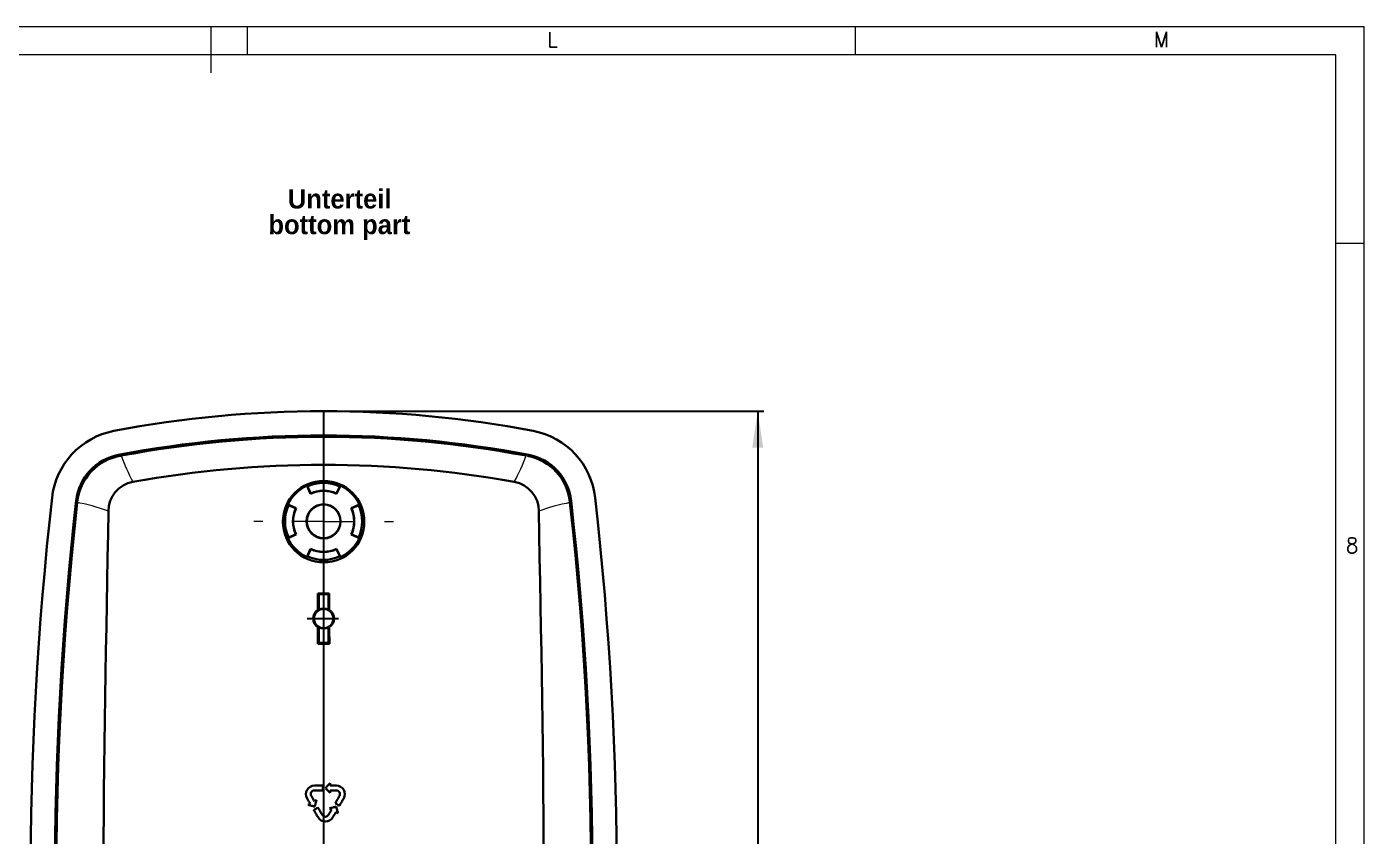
# Model space of a CAD drawing. Header units: millimetres. Extents: x 0 to 1188, y 0 to 841.
# Drawn here: x 968.5 to 1188.5, y 707.4 to 840.6 of the extents above; entities that cross this region are included whole.
import ezdxf

# ---------------------------------------------------------------- set-up
doc = ezdxf.new("R2010")
doc.units = ezdxf.units.MM
doc.linetypes.add('SLD-Durchgehend', pattern=[0])
doc.styles.add('SLDTEXTSTYLE0', font='arialbd.ttf', dxfattribs={"width": 0.948})
doc.styles.add('SLDTEXTSTYLE2', font='simplex_.ttf', dxfattribs={"width": 0.95})
doc.styles.add('SLDTEXTSTYLE3', font='ARIALN.TTF', dxfattribs={"width": 0.87})
doc.dimstyles.new('SLDDIMSTYLE0', dxfattribs={"dimtxt": 3.5, "dimasz": 6, "dimexe": 0, "dimexo": 0.0625, "dimgap": 0.875, "dimtad": 1, "dimlfac": 0.5, "dimrnd": 1e-09, "dimzin": 12, "dimdsep": 46, "dimtxsty": 'SLDTEXTSTYLE3', "dimsah": 1, "dimcen": 0.09, "dimadec": 0, "dimazin": 3, "dimtfac": 1, "dimtofl": 0, "dimtmove": 0, "dimatfit": 3, "dimfxl": 0, "dimfrac": 2, "dimtolj": 1, "dimtzin": 12, "dimarcsym": 0})

# ---------------------------------------------------------------- blocks, each defined once
blk = doc.blocks.new('_D_6')
for p, q in [((1018.32, 777.36), (1089.73, 777.36)), ((1088.73, 777.36), (1088.73, 621.09)), ((1018.32, 621.09), (1089.73, 621.09))]:
    blk.add_line(p, q)
for points in [[(1088.73, 777.36), (1087.83, 771.36), (1089.63, 771.36)], [(1088.73, 621.09), (1089.63, 627.09), (1087.83, 627.09)]]:
    blk.add_solid(points)
at = {"insert": (1084.22, 695.23), "char_height": 3.5, "attachment_point": 1, "rotation": 90, "style": 'SLDTEXTSTYLE3'}
blk.add_mtext('78,14', dxfattribs=at)
blk = doc.blocks.new('SW_NOTE_14')
at = {"color": 0, "char_height": 3.175, "attachment_point": 2, "style": 'SLDTEXTSTYLE0'}
for s, insert in [('Unterteil', (8.63, 4.09)), ('bottom part', (8.58, -0.14))]:
    blk.add_mtext(s, dxfattribs=dict(at, insert=insert))
blk = doc.blocks.new('SW_CENTERMARKSYMBOL_3')
at = {"color": 0, "linetype": 'SLD-Durchgehend', "lineweight": 0}
for p, q in [((0, 10), (0, 11.5)), ((0, 0), (0, 5)), ((-10, 0), (-11.5, 0)), ((0, 0), (-5, 0)), ((0, 0), (0, -5)), ((0, 0), (5, 0)), ((10, 0), (11.5, 0)), ((0, -10), (0, -11.5))]:
    blk.add_line(p, q, dxfattribs=at)

msp = doc.modelspace()

# ---------------------------------------------------------------- linework, layer by layer
at = {"color": 7, "linetype": 'SLD-Durchgehend', "lineweight": 0}
for p, q in [((1188.499, 840.6), (0.399, 840.6)), ((998.799, 833), (998.799, 840.6)), ((1004.799, 836), (1004.799, 840.6)), ((1104.799, 836), (1104.799, 840.6)), ((1188.499, 0.4), (1188.499, 840.6)), ((1183.799, 836), (24.799, 836)), ((1183.799, 5), (1183.799, 836)), ((1183.799, 805), (1188.499, 805)), ((983.789, 769.989), (983.588, 770.167)), ((1051.055, 770.167), (1050.853, 769.989)), ((976.622, 762.642), (976.812, 762.463)), ((1057.83, 762.463), (1058.02, 762.642))]:
    msp.add_line(p, q, dxfattribs=at)
for p, q in [((1017.321, 777.363), (1017.321, 621.089)), ((1014.632, 743.226), (1019.793, 743.226))]:
    msp.add_line(p, q)
at = {"color": 7, "linetype": 'SLD-Durchgehend', "lineweight": 30}
for p, q in [((1014.641, 764.974), (1014.55, 765.105)), ((1015.177, 763.761), (1014.55, 765.105)), ((1015.19, 763.796), (1014.641, 764.974)), ((1015.177, 763.761), (1015.19, 763.796)), ((1020.002, 764.974), (1019.452, 763.796)), ((1019.465, 763.761), (1019.452, 763.796)), ((1020.092, 765.105), (1019.465, 763.761)), ((1020.092, 765.105), (1020.002, 764.974)), ((1011.441, 761.996), (1011.573, 761.906)), ((1011.441, 761.996), (1012.786, 761.369)), ((1011.573, 761.906), (1012.751, 761.357)), ((1012.786, 761.369), (1012.751, 761.357)), ((1021.857, 761.369), (1023.201, 761.996)), ((1021.857, 761.369), (1021.892, 761.357)), ((1021.892, 761.357), (1023.07, 761.906)), ((1023.07, 761.906), (1023.201, 761.996)), ((1012.786, 757.082), (1011.441, 756.455)), ((1012.751, 757.094), (1011.573, 756.545)), ((1012.786, 757.082), (1012.751, 757.094)), ((1021.857, 757.082), (1021.892, 757.094)), ((1023.201, 756.455), (1021.857, 757.082)), ((1023.07, 756.545), (1021.892, 757.094)), ((1011.573, 756.545), (1011.441, 756.455)), ((1014.55, 753.346), (1015.177, 754.69)), ((1014.641, 753.477), (1015.19, 754.655)), ((1015.177, 754.69), (1015.19, 754.655)), ((1019.465, 754.69), (1019.452, 754.655)), ((1019.452, 754.655), (1020.002, 753.477)), ((1019.465, 754.69), (1020.092, 753.346)), ((1023.201, 756.455), (1023.07, 756.545)), ((1014.55, 753.346), (1014.641, 753.477)), ((1020.002, 753.477), (1020.092, 753.346)), ((1016.395, 747.352), (1016.521, 747.226)), ((1016.521, 747.226), (1016.521, 744.661)), ((1018.121, 747.226), (1016.521, 747.226)), ((1018.247, 747.352), (1018.121, 747.226)), ((1018.121, 744.661), (1018.121, 747.226)), ((1016.521, 741.79), (1016.521, 739.226)), ((1018.121, 739.226), (1018.121, 741.79)), ((1016.381, 739.085), (1016.521, 739.226)), ((1016.521, 739.226), (1018.121, 739.226)), ((1018.261, 739.085), (1018.121, 739.226)), ((1015.813, 715.749), (1017.213, 715.749)), ((1017.213, 715.749), (1017.213, 714.949)), ((1018.413, 716.149), (1018.413, 715.749)), ((1018.413, 715.749), (1019.413, 715.749)), ((1017.213, 714.949), (1015.813, 714.949)), ((1019.413, 714.949), (1018.413, 714.949)), ((1018.413, 714.949), (1018.413, 714.549))]:
    msp.add_line(p, q, dxfattribs=at)
at = {"color": 7, "linetype": 'SLD-Durchgehend', "lineweight": 30, "flags": 128}
for points in [[(976.795, 636.139), (976.372, 640.084), (975.976, 644.032), (975.608, 647.983), (975.267, 651.937), (974.954, 655.892), (974.668, 659.854), (974.409, 663.819), (974.178, 667.785), (973.975, 671.752), (973.799, 675.721), (973.638, 680.039), (973.511, 684.358), (973.415, 688.678), (973.353, 692.999), (973.322, 697.319), (973.324, 701.646), (973.358, 705.973), (973.425, 710.3), (973.525, 714.626), (973.657, 718.951), (973.822, 723.294), (974.02, 727.636), (974.251, 731.975), (974.515, 736.313), (974.812, 740.649), (975.143, 744.989), (975.507, 749.326), (975.903, 753.66), (976.333, 757.991), (976.796, 762.318)], [(1057.847, 636.139), (1058.27, 640.085), (1058.666, 644.033), (1059.035, 647.984), (1059.375, 651.937), (1059.689, 655.893), (1059.975, 659.855), (1060.233, 663.819), (1060.464, 667.785), (1060.668, 671.753), (1060.844, 675.722), (1061.004, 680.039), (1061.132, 684.358), (1061.227, 688.678), (1061.29, 692.999), (1061.32, 697.319), (1061.318, 701.646), (1061.284, 705.973), (1061.217, 710.3), (1061.118, 714.626), (1060.986, 718.951), (1060.821, 723.293), (1060.622, 727.635), (1060.391, 731.974), (1060.127, 736.312), (1059.83, 740.648), (1059.5, 744.987), (1059.136, 749.324), (1058.739, 753.658), (1058.309, 757.989), (1057.847, 762.316)], [(981.91, 760.896), (981.853, 757.09), (981.79, 753.28), (981.722, 749.466), (981.652, 745.649), (981.582, 741.828), (981.513, 737.998), (981.446, 734.165), (981.383, 730.329), (981.325, 726.491), (981.272, 722.651), (981.225, 718.751), (981.185, 714.85), (981.153, 710.947), (981.128, 707.041), (981.112, 703.134), (981.105, 699.227)], [(1052.733, 760.9), (1052.79, 757.055), (1052.854, 753.206), (1052.923, 749.353), (1052.993, 745.496), (1053.064, 741.632), (1053.134, 737.764), (1053.201, 733.894), (1053.265, 730.021), (1053.322, 726.18), (1053.375, 722.336), (1053.42, 718.49), (1053.459, 714.643), (1053.491, 710.79), (1053.515, 706.937), (1053.53, 703.083), (1053.537, 699.228)], [(1016.39, 744.659), (1016.391, 744.996), (1016.391, 745.332), (1016.392, 745.669), (1016.393, 746.005), (1016.393, 746.342), (1016.394, 746.679), (1016.394, 747.015), (1016.395, 747.352)], [(1016.395, 747.352), (1016.627, 747.352), (1016.858, 747.352), (1017.09, 747.352), (1017.321, 747.352), (1017.553, 747.352), (1017.784, 747.352), (1018.016, 747.352), (1018.247, 747.352)], [(1018.247, 747.352), (1018.248, 747.015), (1018.249, 746.679), (1018.249, 746.342), (1018.25, 746.005), (1018.251, 745.669), (1018.251, 745.332), (1018.252, 744.996), (1018.252, 744.659)], [(1016.381, 739.085), (1016.381, 739.424), (1016.382, 739.762), (1016.383, 740.101), (1016.383, 740.439), (1016.384, 740.777), (1016.384, 741.116), (1016.385, 741.454), (1016.385, 741.792)], [(1018.257, 741.792), (1018.258, 741.454), (1018.258, 741.116), (1018.259, 740.777), (1018.259, 740.439), (1018.26, 740.101), (1018.26, 739.762), (1018.261, 739.424), (1018.261, 739.085)], [(1018.261, 739.085), (1018.026, 739.085), (1017.791, 739.085), (1017.556, 739.085), (1017.321, 739.085), (1017.086, 739.085), (1016.851, 739.085), (1016.616, 739.085), (1016.381, 739.085)], [(1017.613, 715.349), (1017.713, 715.449), (1017.813, 715.549), (1017.913, 715.649), (1018.013, 715.749), (1018.113, 715.849), (1018.213, 715.949), (1018.313, 716.049), (1018.413, 716.149)], [(1018.413, 714.549), (1018.313, 714.649), (1018.213, 714.749), (1018.113, 714.849), (1018.013, 714.949), (1017.913, 715.049), (1017.813, 715.149), (1017.713, 715.249), (1017.613, 715.349)], [(1015.101, 712.783), (1015.039, 712.891), (1014.976, 712.999), (1014.913, 713.107), (1014.851, 713.216), (1014.788, 713.324), (1014.726, 713.432), (1014.664, 713.54), (1014.601, 713.649)], [(1015.294, 714.049), (1015.356, 713.94), (1015.419, 713.832), (1015.481, 713.724), (1015.544, 713.616), (1015.606, 713.507), (1015.669, 713.399), (1015.731, 713.291), (1015.794, 713.183)], [(1015.794, 713.183), (1015.837, 713.208), (1015.88, 713.233), (1015.924, 713.258), (1015.967, 713.283), (1016.01, 713.308), (1016.054, 713.333), (1016.097, 713.358), (1016.14, 713.383)], [(1016.14, 713.383), (1016.104, 713.246), (1016.067, 713.109), (1016.03, 712.973), (1015.994, 712.836), (1015.957, 712.7), (1015.921, 712.563), (1015.884, 712.426), (1015.847, 712.29)], [(1019.233, 712.836), (1019.321, 712.988), (1019.408, 713.139), (1019.496, 713.291), (1019.583, 713.442), (1019.671, 713.594), (1019.758, 713.746), (1019.846, 713.897), (1019.933, 714.049)], [(1020.626, 713.649), (1020.538, 713.497), (1020.451, 713.346), (1020.363, 713.194), (1020.276, 713.042), (1020.188, 712.891), (1020.101, 712.739), (1020.013, 712.588), (1019.926, 712.436)], [(1014.755, 712.583), (1014.798, 712.608), (1014.841, 712.633), (1014.884, 712.658), (1014.928, 712.683), (1014.971, 712.708), (1015.014, 712.733), (1015.058, 712.758), (1015.101, 712.783)], [(1015.847, 712.29), (1015.711, 712.326), (1015.574, 712.363), (1015.438, 712.4), (1015.301, 712.436), (1015.164, 712.473), (1015.028, 712.509), (1014.891, 712.546), (1014.755, 712.583)], [(1015.701, 711.743), (1015.788, 711.793), (1015.874, 711.843), (1015.961, 711.893), (1016.047, 711.943), (1016.134, 711.993), (1016.221, 712.043), (1016.307, 712.093), (1016.394, 712.143)], [(1016.401, 710.531), (1016.313, 710.682), (1016.226, 710.834), (1016.138, 710.986), (1016.051, 711.137), (1015.963, 711.289), (1015.876, 711.44), (1015.788, 711.592), (1015.701, 711.743)], [(1016.394, 712.143), (1016.481, 711.992), (1016.569, 711.84), (1016.656, 711.689), (1016.744, 711.537), (1016.831, 711.386), (1016.919, 711.234), (1017.006, 711.082), (1017.094, 710.931)], [(1018.133, 710.931), (1018.196, 711.039), (1018.258, 711.147), (1018.321, 711.256), (1018.383, 711.364), (1018.446, 711.472), (1018.508, 711.58), (1018.571, 711.689), (1018.633, 711.797)], [(1018.287, 711.997), (1018.423, 712.034), (1018.56, 712.07), (1018.696, 712.107), (1018.833, 712.143), (1018.97, 712.18), (1019.106, 712.217), (1019.243, 712.253), (1019.379, 712.29)], [(1018.633, 711.797), (1018.59, 711.822), (1018.546, 711.847), (1018.503, 711.872), (1018.46, 711.897), (1018.417, 711.922), (1018.373, 711.947), (1018.33, 711.972), (1018.287, 711.997)], [(1019.326, 711.397), (1019.263, 711.289), (1019.201, 711.18), (1019.138, 711.072), (1019.076, 710.964), (1019.013, 710.856), (1018.951, 710.747), (1018.888, 710.639), (1018.826, 710.531)], [(1019.926, 712.436), (1019.839, 712.486), (1019.753, 712.536), (1019.666, 712.586), (1019.579, 712.636), (1019.493, 712.686), (1019.406, 712.736), (1019.32, 712.786), (1019.233, 712.836)], [(1019.672, 711.197), (1019.629, 711.222), (1019.586, 711.247), (1019.542, 711.272), (1019.499, 711.297), (1019.456, 711.322), (1019.412, 711.347), (1019.369, 711.372), (1019.326, 711.397)], [(1019.379, 712.29), (1019.416, 712.153), (1019.453, 712.017), (1019.489, 711.88), (1019.526, 711.743), (1019.562, 711.607), (1019.599, 711.47), (1019.636, 711.334), (1019.672, 711.197)]]:
    msp.add_lwpolyline(points, dxfattribs=at)
at = {"color": 7, "linetype": 'SLD-Durchgehend', "lineweight": 30}
for centre, radius in [((1017.322, 759.179), 6.69), ((1017.321, 759.226), 2.8), ((1017.321, 759.226), 2.771), ((1017.321, 743.226), 1.6)]:
    msp.add_circle(centre, radius, dxfattribs=at)
for centre, radius, start, end in [((1017.321, 593.426), 183.937, 79.19153, 100.80847), ((985.194, 761.694), 12.63, 100.79793, 173.6325), ((1017.321, 593.426), 179.932, 79.19424, 100.80576), ((1017.321, 592.892), 180.244, 79.35458, 100.64581), ((1049.448, 761.694), 12.63, 6.3675, 79.20209), ((985.205, 761.684), 8.636, 100.79452, 173.63402), ((1049.437, 761.684), 8.636, 6.36587, 79.20559), ((985.361, 761.536), 8.599, 98.94666, 174.35102), ((1017.333, 590.412), 178.098, 79.85982, 100.14916), ((1049.285, 761.539), 8.595, 6.17481, 79.48013), ((986.832, 760.88), 4.923, 100.32014, 179.81792), ((1047.811, 760.885), 4.922, 0.17494, 79.72347), ((1017.321, 759.226), 6.5, 115.23078, 154.76922), ((1017.321, 759.226), 6.343, 65, 115), ((1017.321, 759.226), 5.017, 64.70098, 115.29902), ((1017.321, 759.226), 5.043, 65, 115), ((1017.321, 759.226), 6.5, 25.23078, 64.76922), ((1544.021, 699.226), 574.937, 173.621943, 186.378057), ((1544.021, 699.226), 570.932, 173.62277, 186.37723), ((1017.321, 759.226), 6.343, 155, 205), ((1017.321, 759.226), 5.043, 155, 205), ((1017.321, 759.226), 5.017, 154.70098, 205.29902), ((1017.321, 759.226), 5.017, 334.70098, 25.29902), ((1017.321, 759.226), 5.043, 335, 25), ((1017.321, 759.226), 6.343, 335, 25), ((490.621, 699.226), 570.932, 353.62277, 6.37723), ((490.621, 699.226), 574.937, 353.621943, 6.378057), ((1017.321, 759.226), 6.5, 205.23078, 244.76922), ((1017.321, 759.226), 5.017, 244.70098, 295.29902), ((1017.321, 759.226), 5.043, 245, 295), ((1017.321, 759.226), 6.5, 295.23078, 334.76922), ((1017.321, 759.226), 6.343, 245, 295), ((1017.321, 743.224), 1.711, 122.98895, 236.81715), ((1017.321, 743.226), 1.644, 60.87437, 119.12563), ((1017.321, 743.224), 1.711, 303.18425, 57.00965), ((1017.321, 743.226), 1.644, 240.87437, 299.12563), ((1015.814, 714.349), 1.4, 90.00599, 209.994), ((1019.413, 714.349), 1.4, 330.00604, 89.99398), ((1015.814, 714.349), 0.6, 90.00811, 209.99191), ((1019.413, 714.349), 0.6, 330.0081, 89.99187), ((1017.613, 711.231), 0.6, 210.00811, 329.99189), ((1017.613, 711.231), 1.4, 210.00611, 329.99389)]:
    msp.add_arc(centre, radius, start, end, dxfattribs=at)
at = {"color": 7, "linetype": 'SLD-Durchgehend', "lineweight": 0}
for centre, radius, start, end in [((1011.115, 779.574), 28.723, 199.39856, 208.82919), ((1023.684, 779.531), 28.559, 331.10044, 340.57824), ((971.26, 732.423), 30.4, 69.49328, 80.00259), ((1063.465, 732.079), 30.755, 100.52551, 110.42382)]:
    msp.add_arc(centre, radius, start, end, dxfattribs=at)
at = {"color": 7, "linetype": 'SLD-Durchgehend', "lineweight": 30}
for centre, start_param, end_param in [((1016.492, 743.226), 1.5533031, 1.6324009), ((1018.15, 743.226), 1.5091917, 1.5882895), ((1016.492, 743.226), 4.6478535, 4.7298822), ((1018.15, 743.226), 4.6948958, 4.7769244)]:
    msp.add_ellipse(centre, major_axis=(1.658, 0), ratio=0.8660474, start_param=start_param, end_param=end_param, dxfattribs=at)

# ---------------------------------------------------------------- block references
msp.add_blockref('SW_NOTE_14', (1011.332, 809.783))
at = {"color": 7, "linetype": 'SLD-Durchgehend', "lineweight": 0}
msp.add_blockref('SW_CENTERMARKSYMBOL_3', (1017.321, 759.226), dxfattribs=at)

# ---------------------------------------------------------------- texts
at = {"color": 7, "linetype": 'Continuous', "lineweight": 0, "char_height": 2.5, "attachment_point": 1, "style": 'SLDTEXTSTYLE2'}
for s, insert in [('L', (1054.128, 839.721)), ('M', (1153.908, 839.756)), ('8', (1185.477, 756.516))]:
    msp.add_mtext(s, dxfattribs=dict(at, insert=insert))

# ---------------------------------------------------------------- dimensions: what is measured, and where the dimension line sits
dim = msp.add_linear_dim(base=(1088.732, 621.089), p1=(1017.321, 777.363), p2=(1017.321, 621.089), angle=90, dimstyle='SLDDIMSTYLE0')
dim.commit()
dim.dimension.update_dxf_attribs({"geometry": '_D_6', "text_midpoint": (1088.732, 700.164), "dimtype": 160})

doc.saveas('drawing.dxf')
